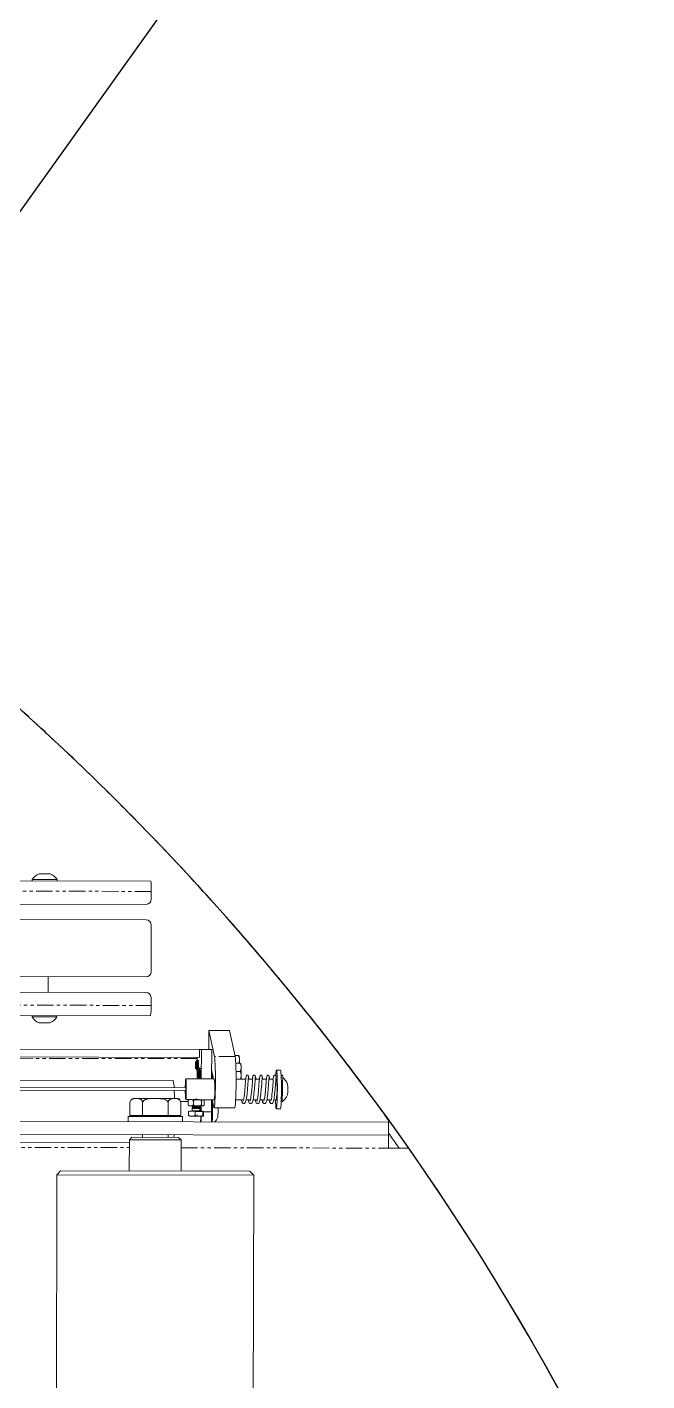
# Model space of a CAD drawing. Header units: millimetres. Extents: x -383313 to -161684, y -117025 to 99224.
# Drawn here: x -340163 to -339923, y -7488 to -6965 of the extents above; entities that cross this region are included whole.
import ezdxf

# ---------------------------------------------------------------- set-up
doc = ezdxf.new("R2010")
doc.units = ezdxf.units.MM
doc.header["$MEASUREMENT"] = 0
for name, pattern in [('AM_ISO08W050x2', [9, 6, -0.75, 1.5, -0.75]), ('NASCOSTA2', [4.7625, 3.175, -1.5875]), ('PHANTOM', [12.7, 6.35, -1.27, 1.27, -1.27, 1.27, -1.27])]:
    doc.linetypes.add(name, pattern=pattern)
doc.layers.get('Defpoints').update_dxf_attribs({"color": 31})
doc.layers.add('AM_5', color=3, linetype='Continuous', lineweight=25)
doc.layers.add('P-0000', color=7, linetype='Continuous')
doc.layers.add('P-4ECA', color=7, linetype='Continuous')
doc.dimstyles.new('AM_ISO', dxfattribs={"dimtxt": 3.5, "dimasz": 2.5, "dimexe": 1, "dimexo": 1, "dimgap": 1.5, "dimtad": 1, "dimdsep": 46, "dimtxsty": 'Standard', "dimcen": 0, "dimclrd": 256, "dimclre": 256, "dimclrt": 2, "dimadec": 0, "dimazin": 2, "dimtp": 0.1, "dimtm": 0.1, "dimtfac": 0.71, "dimtmove": 0, "dimatfit": 3, "dimfxl": 1, "dimtzin": 0, "dimlwd": -1, "dimlwe": -1, "dimarcsym": 0})

# ---------------------------------------------------------------- blocks, each defined once
blk = doc.blocks.new('*D168')
at = {"layer": 'AM_5', "transparency": 16777216}
for p, q in [((2170.33, 1608.77), (1662.33, 898.12)), ((438.77, -813.52), (1601.85, 813.52)), ((378.29, -898.12), (317.81, -982.73))]:
    blk.add_line(p, q, dxfattribs=at)
blk.add_arc((1020.31, 0), 1000, 324.74482, 56.67567, dxfattribs=at)
for points in [[(1648.23, 908.2), (1676.43, 888.04), (1601.85, 813.52)], [(364.19, -888.04), (392.39, -908.2), (438.77, -813.52)]]:
    blk.add_solid(points, dxfattribs=at)
at = {"layer": 'Defpoints', "color": 0, "transparency": 16777216}
for p in [(1601.85, 813.52), (438.77, -813.52)]:
    blk.add_point(p, dxfattribs=at)
at = {"layer": 'AM_5', "color": 6, "transparency": 16777216, "insert": (1863.47, 1380.69), "char_height": 156, "attachment_point": 5, "rotation": 54.4411}
blk.add_mtext('∅2000', dxfattribs=at)
blk = doc.blocks.new('A$C16512043')
at = {"color": 7, "linetype": 'Continuous', "lineweight": 15}
for p, q in [((675.04, 681.14), (679.24, 681.14)), ((718.07, 678.39), (178.78, 678.39)), ((672.34, 678.89), (672.34, 678.39)), ((672.34, 678.89), (681.94, 678.89)), ((681.94, 678.39), (681.94, 678.89)), ((718.27, 674.39), (718.27, 671.39)), ((496.56, 669.39), (716.27, 669.39)), ((716.27, 663.39), (496.56, 663.39)), ((718.27, 661.39), (718.27, 643.39)), ((496.56, 641.39), (716.27, 641.39)), ((678.53, 641.39), (678.53, 635.39)), ((716.27, 635.39), (496.56, 635.39)), ((718.27, 633.39), (718.27, 630.39)), ((718.07, 626.39), (178.78, 626.39)), ((672.34, 626.39), (672.34, 625.89)), ((672.71, 625.89), (672.34, 625.89)), ((681.94, 625.89), (672.71, 625.89)), ((677.95, 623.64), (675.04, 623.64)), ((679.24, 623.64), (677.95, 623.64)), ((681.94, 625.89), (681.94, 626.39)), ((740.54, 613.39), (740.63, 620.71)), ((740.63, 620.71), (742.77, 610.68)), ((748.62, 620.71), (740.63, 620.71)), ((748.62, 620.71), (750.76, 610.68)), ((661.86, 613.39), (736.99, 613.39)), ((736.99, 613.39), (737.71, 613.39)), ((736.99, 610.39), (736.99, 613.39)), ((737.71, 613.39), (737.71, 602.06)), ((737.71, 613.39), (741.7, 613.39)), ((741.7, 613.39), (741.7, 602.06)), ((154.47, 610.39), (736.99, 610.39)), ((735.8, 608.96), (735.53, 608.69)), ((735.53, 606.09), (735.8, 605.82)), ((735.84, 608.92), (735.81, 608.96)), ((735.91, 609.07), (735.83, 608.93)), ((736.23, 609.39), (735.91, 609.07)), ((736.12, 609.28), (736.12, 609.89)), ((736.44, 605.96), (736.17, 605.69)), ((736.26, 609.39), (736.23, 609.39)), ((736.54, 608.92), (736.27, 609.38)), ((736.48, 605.92), (736.46, 605.96)), ((736.56, 606.07), (736.47, 605.93)), ((736.72, 609.26), (736.53, 608.93)), ((736.87, 606.39), (736.56, 606.07)), ((736.58, 606.19), (736.57, 606.09)), ((736.9, 606.39), (736.87, 606.39)), ((737.18, 605.92), (736.91, 606.38)), ((737.36, 606.26), (737.17, 605.93)), ((750.66, 611.14), (751.72, 611.14)), ((751, 608.14), (752.36, 608.14)), ((726.86, 601.39), (164.6, 601.39)), ((742.72, 602.06), (731.73, 602.06)), ((735.81, 605.82), (735.84, 605.86)), ((735.83, 605.85), (735.91, 605.71)), ((735.91, 605.71), (736.14, 605.48)), ((736.12, 605.02), (736.12, 605.5)), ((736.12, 602.06), (736.12, 603.76)), ((736.17, 603.09), (736.44, 602.82)), ((736.46, 602.82), (736.48, 602.86)), ((736.47, 602.85), (736.56, 602.71)), ((736.56, 602.71), (736.87, 602.39)), ((736.87, 602.39), (736.9, 602.39)), ((736.91, 602.4), (737.18, 602.86)), ((737.17, 602.85), (737.36, 602.52)), ((741.7, 605.4), (742.25, 602.82)), ((741.7, 602.39), (741.8, 602.39)), ((741.81, 602.4), (742.07, 602.86)), ((742.07, 602.85), (742.29, 602.45)), ((751.11, 604.97), (752.49, 604.97)), ((754.84, 602.06), (751.15, 602.06)), ((753.11, 602.96), (753.11, 603.14)), ((757.51, 602.06), (755.84, 602.06)), ((760.17, 602.06), (758.5, 602.06)), ((762.83, 602.06), (761.16, 602.06)), ((765.49, 602.06), (763.83, 602.06)), ((766.48, 604.34), (766.43, 603.54)), ((766.69, 602.06), (766.49, 602.06)), ((768.29, 605.56), (766.69, 605.56)), ((768.79, 602.86), (768.58, 602.86)), ((768.79, 602.86), (768.79, 602.85)), ((151.89, 597.56), (731.76, 597.56)), ((731.76, 598.56), (151.91, 598.56)), ((727.38, 595.82), (727.42, 594.5)), ((710.19, 587.9), (710.19, 592.83)), ((728.15, 594.5), (711.85, 594.5)), ((715.09, 587.9), (715.09, 592.83)), ((724.91, 587.9), (724.91, 592.83)), ((729.36, 594.39), (728.74, 594.39)), ((732.61, 593.39), (729.72, 593.39)), ((729.81, 587.9), (729.81, 592.83)), ((731.73, 594.06), (732.86, 594.06)), ((732.61, 593.54), (732.61, 592.17)), ((732.61, 593.54), (732.61, 592.17)), ((734.18, 594.06), (733.1, 594.06)), ((734.18, 591.66), (733.1, 591.66)), ((734.18, 594.06), (735.41, 594.06)), ((734.18, 591.66), (735.41, 591.66)), ((734.23, 591.66), (734.23, 591.55)), ((734.23, 591.55), (734.56, 591.36)), ((737.23, 591.55), (734.23, 591.55)), ((734.56, 591.36), (734.23, 591.16)), ((734.23, 591.16), (734.23, 591.05)), ((737.23, 591.16), (734.23, 591.16)), ((734.23, 591.05), (734.56, 590.86)), ((737.23, 591.05), (734.23, 591.05)), ((734.56, 590.86), (734.23, 590.66)), ((734.23, 590.66), (734.23, 589.76)), ((737.23, 590.66), (734.23, 590.66)), ((736.9, 591.36), (734.56, 591.36)), ((736.9, 590.86), (734.56, 590.86)), ((736.96, 594.16), (734.59, 594.16)), ((734.67, 592.17), (734.67, 593.54)), ((734.68, 593.54), (734.68, 592.17)), ((737.06, 594.06), (735.41, 594.06)), ((737.06, 591.66), (735.41, 591.66)), ((736.9, 591.36), (737.23, 591.55)), ((737.23, 591.16), (736.9, 591.36)), ((736.9, 590.86), (737.23, 591.05)), ((737.23, 590.66), (736.9, 590.86)), ((737.06, 594.06), (738.04, 594.06)), ((737.06, 591.66), (738.04, 591.66)), ((737.23, 591.05), (737.23, 591.16)), ((737.23, 589.76), (737.23, 590.66)), ((737.71, 591.66), (737.71, 589.66)), ((737.79, 592.17), (737.79, 593.54)), ((737.8, 592.17), (737.8, 593.54)), ((738.04, 594.06), (738.6, 594.06)), ((738.04, 591.66), (738.6, 591.66)), ((738.6, 594.06), (738.65, 594.02)), ((738.7, 594.06), (742.72, 594.06)), ((738.85, 593.54), (738.85, 592.17)), ((741.7, 594.06), (741.7, 589.39)), ((742.53, 591.23), (741.93, 594.06)), ((742.65, 590.95), (750.64, 590.95)), ((751.01, 594.06), (754.04, 594.06)), ((755.05, 594.06), (756.7, 594.06)), ((757.72, 594.06), (759.37, 594.06)), ((760.38, 594.06), (762.03, 594.06)), ((763.04, 594.06), (764.69, 594.06)), ((765.7, 594.06), (766.69, 594.06)), ((766.69, 590.56), (768.29, 590.56)), ((768.58, 593.26), (768.79, 593.26)), ((810, 585.5), (304, 585.5)), ((709.5, 587.5), (709.5, 585.5)), ((730.5, 587.5), (709.5, 587.5)), ((710.19, 587.9), (715.09, 587.9)), ((711.9, 587.9), (711.9, 587.5)), ((724.91, 587.9), (715.09, 587.9)), ((729.81, 587.9), (724.91, 587.9)), ((728.1, 587.5), (728.1, 587.9)), ((729.6, 587.9), (729.59, 587.5)), ((730.5, 585.5), (730.5, 587.5)), ((732.82, 589.56), (732.82, 588.16)), ((732.82, 589.56), (735.37, 589.56)), ((733.05, 587.66), (737.88, 587.66)), ((733.23, 589.66), (733.23, 589.56)), ((733.23, 589.66), (737.74, 589.66)), ((735.37, 589.56), (735.37, 588.16)), ((738.28, 589.56), (735.37, 589.56)), ((737.74, 589.66), (738.23, 589.66)), ((737.88, 587.66), (738.4, 587.66)), ((738.23, 589.56), (738.23, 589.66)), ((738.28, 589.56), (738.28, 588.16)), ((738.28, 589.56), (738.64, 589.56)), ((738.64, 589.56), (738.64, 588.16)), ((810, 585.5), (810.67, 585.5)), ((810, 585.5), (810, 580.5)), ((810, 580.5), (304, 580.5)), ((715, 580.5), (715, 579.5)), ((725, 579.5), (725, 580.5)), ((727.27, 580.5), (727.21, 579.5)), ((810, 575.5), (810, 580.5)), ((610, 577.39), (710, 577.39)), ((711, 579.5), (710, 578.5)), ((710, 578.5), (710, 566.5)), ((710.19, 578.5), (710, 578.5)), ((730, 578.5), (710.19, 578.5)), ((711, 579.5), (729, 579.5)), ((730, 578.5), (729, 579.5)), ((730, 566.5), (730, 578.5)), ((817.8, 575.5), (810, 575.5)), ((683.5, 566.5), (682, 565)), ((682, 565), (682, -532)), ((758, 565), (682, 565)), ((756.5, 566.5), (683.5, 566.5)), ((758, 565), (756.5, 566.5)), ((758, -532), (758, 565))]:
    blk.add_line(p, q, dxfattribs=at)
at = {"color": 7, "linetype": 'PHANTOM', "lineweight": 0}
for p, q in [((718.27, 674.39), (178.98, 674.39)), ((178.98, 630.39), (718.27, 630.39)), ((736.12, 609.89), (659.72, 609.89)), ((750.76, 610.68), (742.77, 610.68)), ((732.61, 593.54), (732.61, 593.54)), ((732.61, 592.17), (732.61, 592.17)), ((734.67, 593.54), (734.68, 593.54)), ((734.67, 592.17), (734.68, 592.17)), ((737.79, 593.54), (737.8, 593.54)), ((737.79, 592.17), (737.8, 592.17)), ((734.23, 589.76), (736.94, 589.76)), ((736.94, 589.76), (737.23, 589.76)), ((738.64, 589.39), (741.7, 589.39)), ((610, 575.5), (710, 575.5)), ((730, 575.5), (810, 575.5))]:
    blk.add_line(p, q, dxfattribs=at)
at = {"color": 7, "linetype": 'Continuous', "lineweight": 15, "flags": 128}
for points in [[(735.49, 608.41), (735.47, 608.03), (735.47, 607.54), (735.47, 607.04), (735.48, 606.59), (735.5, 606.26), (735.52, 606.1), (735.55, 606.14), (735.57, 606.37), (735.59, 606.75), (735.6, 607.24), (735.6, 607.74), (735.58, 608.19), (735.56, 608.52), (735.54, 608.68), (735.51, 608.64), (735.49, 608.41)], [(735.88, 606.19), (735.85, 605.91), (735.84, 605.86)], [(735.98, 606.06), (735.95, 605.76), (735.91, 605.71)], [(742.77, 610.68), (742.87, 610.03), (742.95, 609.04), (743.03, 607.74), (743.09, 606.18), (743.13, 604.41), (743.16, 602.52), (743.16, 600.56), (743.15, 598.62), (743.12, 596.77), (743.07, 595.08), (743, 593.61), (742.92, 592.43), (742.83, 591.57), (742.73, 591.08), (742.63, 590.96), (742.53, 591.23)], [(750.76, 610.68), (750.85, 610.03), (750.94, 609.04), (751.02, 607.74), (751.08, 606.18), (751.12, 604.41), (751.15, 602.52), (751.15, 600.56), (751.14, 598.62), (751.11, 596.77), (751.05, 595.08), (750.99, 593.61), (750.91, 592.43), (750.82, 591.57), (750.72, 591.08), (750.64, 590.95)], [(751.72, 611.14), (751.83, 611.13), (751.93, 611.09), (752.07, 610.99), (752.22, 610.77), (752.4, 610.11), (752.44, 609.56), (752.38, 608.51), (752.28, 608.26)], [(751.72, 611.14), (751.84, 611.14), (751.94, 611.13), (752.06, 611.11), (752.2, 611.07), (752.25, 610.99)], [(752.36, 608.14), (752.47, 608.13), (752.57, 608.09), (752.71, 607.99), (752.87, 607.77), (753.04, 607.11), (753.08, 606.56), (753.02, 605.51), (752.92, 605.25), (752.79, 605.09), (752.67, 605.01), (752.56, 604.97), (752.49, 604.97)], [(752.36, 608.14), (752.48, 608.14), (752.58, 608.13), (752.71, 608.11), (752.84, 608.07), (752.89, 607.99)], [(731.53, 598.56), (731.54, 599.23), (731.57, 600.31), (731.61, 601.18), (731.66, 601.78), (731.72, 602.04), (731.78, 601.95), (731.84, 601.52), (731.89, 600.78), (731.92, 599.79), (731.94, 598.65), (731.94, 597.46), (731.92, 596.32), (731.89, 595.33), (731.84, 594.59), (731.78, 594.16), (731.72, 594.07), (731.66, 594.33), (731.61, 594.93), (731.57, 595.8), (731.54, 596.88), (731.53, 597.56)], [(736.13, 605.41), (736.12, 605.03), (736.11, 604.54), (736.11, 604.04), (736.12, 603.59), (736.14, 603.26), (736.17, 603.1), (736.19, 603.14), (736.21, 603.37), (736.23, 603.75), (736.24, 604.24), (736.24, 604.74), (736.23, 605.19), (736.21, 605.52), (736.18, 605.68), (736.16, 605.64), (736.13, 605.41)], [(736.52, 603.19), (736.49, 602.91), (736.48, 602.86)], [(736.62, 603.06), (736.59, 602.76), (736.56, 602.71)], [(736.97, 602.82), (736.93, 602.46), (736.9, 602.39)], [(737.22, 603.19), (737.19, 602.91), (737.18, 602.86)], [(741.86, 602.82), (741.82, 602.46), (741.8, 602.39)], [(742.25, 602.82), (742.3, 602.41), (742.32, 602.06)], [(752.49, 604.97), (752.61, 604.95), (752.71, 604.9), (752.84, 604.77), (752.98, 604.49), (753.11, 603.62), (753.03, 602.08), (753.02, 602.06)], [(753.08, 602.06), (753.09, 602.37), (753.11, 602.96)], [(753.22, 593.92), (753.4, 593.24), (753.6, 592.87), (753.94, 592.59), (754.38, 592.62), (754.72, 592.94), (754.98, 593.69), (755.18, 594.7), (755.39, 596.3), (755.55, 598.11), (755.7, 599.92), (755.8, 601.47), (755.84, 602.08), (755.88, 602.56), (755.9, 602.8), (755.89, 602.79)], [(756.07, 602.06), (756.04, 602.5), (755.82, 603.4), (755.71, 603.49), (755.58, 603.54), (755.43, 603.55), (755.36, 603.54), (755.3, 603.53), (755.18, 603.46), (754.97, 603.11), (754.86, 602.33), (754.78, 601.13), (754.67, 599.51), (754.52, 597.76), (754.36, 596.06), (754.25, 595.22), (754.13, 594.47), (754.01, 593.9), (753.92, 593.6), (753.89, 593.49), (753.9, 593.49)], [(755.86, 594.06), (755.87, 593.97), (756.07, 593.24), (756.26, 592.87), (756.6, 592.59), (757.04, 592.62), (757.38, 592.94), (757.64, 593.69), (757.84, 594.7), (758.05, 596.3), (758.22, 598.11), (758.36, 599.92), (758.47, 601.47), (758.5, 602.08), (758.54, 602.56), (758.56, 602.8), (758.56, 602.79)], [(758.73, 602.06), (758.7, 602.5), (758.48, 603.4), (758.37, 603.49), (758.24, 603.54), (758.1, 603.55), (758.03, 603.54), (757.96, 603.53), (757.84, 603.46), (757.63, 603.11), (757.52, 602.33), (757.45, 601.13), (757.33, 599.51), (757.19, 597.76), (757.02, 596.06), (756.91, 595.22), (756.79, 594.47), (756.67, 593.9), (756.58, 593.6), (756.55, 593.49), (756.56, 593.49)], [(758.52, 594.06), (758.54, 593.97), (758.73, 593.24), (758.92, 592.87), (759.27, 592.59), (759.71, 592.62), (760.04, 592.94), (760.31, 593.69), (760.51, 594.7), (760.71, 596.3), (760.88, 598.11), (761.02, 599.92), (761.13, 601.47), (761.17, 602.08), (761.2, 602.56), (761.23, 602.8), (761.22, 602.79)], [(761.4, 602.06), (761.36, 602.5), (761.14, 603.4), (761.03, 603.49), (760.9, 603.54), (760.76, 603.55), (760.69, 603.54), (760.62, 603.53), (760.51, 603.46), (760.29, 603.11), (760.19, 602.33), (760.11, 601.13), (759.99, 599.51), (759.85, 597.76), (759.68, 596.06), (759.58, 595.22), (759.45, 594.47), (759.33, 593.9), (759.25, 593.6), (759.22, 593.49), (759.22, 593.49)], [(761.18, 594.06), (761.2, 593.97), (761.39, 593.24), (761.58, 592.87), (761.93, 592.59), (762.37, 592.62), (762.7, 592.94), (762.97, 593.69), (763.17, 594.7), (763.38, 596.3), (763.54, 598.11), (763.69, 599.92), (763.79, 601.47), (763.83, 602.08), (763.87, 602.56), (763.89, 602.8), (763.88, 602.79)], [(764.06, 602.06), (764.03, 602.5), (763.8, 603.4), (763.7, 603.49), (763.57, 603.54), (763.42, 603.55), (763.35, 603.54), (763.29, 603.53), (763.17, 603.46), (762.96, 603.11), (762.85, 602.33), (762.77, 601.13), (762.66, 599.51), (762.51, 597.76), (762.35, 596.06), (762.24, 595.22), (762.12, 594.47), (762, 593.9), (761.91, 593.6), (761.88, 593.49), (761.89, 593.49)], [(763.85, 594.06), (763.86, 593.97), (764.06, 593.24), (764.25, 592.87), (764.59, 592.59), (765.03, 592.62), (765.37, 592.94), (765.63, 593.69), (765.83, 594.7), (766.04, 596.3), (766.2, 598.11), (766.35, 599.92), (766.46, 601.47), (766.49, 602.08), (766.53, 602.56), (766.55, 602.8), (766.54, 602.79)], [(766.62, 602.77), (766.47, 603.4), (766.36, 603.49), (766.23, 603.54), (766.09, 603.55), (766.02, 603.54), (765.95, 603.53), (765.83, 603.46), (765.62, 603.11), (765.51, 602.33), (765.44, 601.13), (765.32, 599.51), (765.17, 597.76), (765.01, 596.06), (764.9, 595.22), (764.78, 594.47), (764.66, 593.9), (764.57, 593.6), (764.54, 593.49), (764.55, 593.49)], [(766.36, 594.06), (766.4, 593), (766.47, 591.93), (766.54, 591.14), (766.62, 590.68), (766.7, 590.56), (766.78, 590.79), (766.86, 591.36), (766.93, 592.24), (766.99, 593.4), (767.03, 594.77), (767.06, 596.3), (767.07, 597.91), (767.07, 599.52), (767.04, 601.07), (767, 602.48), (766.94, 603.68), (766.88, 604.61), (766.8, 605.24), (766.72, 605.53), (766.63, 605.48), (766.55, 605.08), (766.48, 604.34), (766.48, 604.34)], [(768.29, 590.56), (768.3, 590.56), (768.38, 590.79), (768.46, 591.36), (768.53, 592.24), (768.59, 593.4), (768.63, 594.77), (768.66, 596.3), (768.67, 597.91), (768.66, 599.52), (768.64, 601.07), (768.6, 602.48), (768.54, 603.68), (768.47, 604.61), (768.4, 605.24), (768.31, 605.53), (768.29, 605.56)], [(768.45, 594.48), (768.5, 594.7), (768.7, 596.3), (768.87, 598.11), (769.01, 599.92), (769.12, 601.47), (769.16, 602.08), (769.19, 602.56), (769.22, 602.8), (769.21, 602.79)], [(769.22, 603.05), (769.13, 603.4), (769.02, 603.49), (768.89, 603.54), (768.75, 603.55), (768.68, 603.54), (768.61, 603.53), (768.54, 603.49)], [(769.29, 602.74), (769.28, 602.63), (769.27, 602.44)], [(727.31, 597.56), (727.31, 597.48), (727.38, 595.82)], [(731.77, 598.06), (731.77, 598.34), (731.76, 598.59), (731.75, 598.75), (731.73, 598.81), (731.72, 598.75), (731.71, 598.59), (731.71, 598.56)], [(731.71, 597.56), (731.71, 597.52), (731.72, 597.36), (731.73, 597.31), (731.75, 597.36), (731.76, 597.52), (731.77, 597.77), (731.77, 598.06)], [(715.09, 592.83), (715.07, 593.12), (715, 593.38), (714.83, 593.72), (714.46, 594.09), (713.28, 594.44), (711.57, 594.38), (711.09, 594.24), (710.56, 593.86), (710.38, 593.6), (710.24, 593.26), (710.19, 592.97), (710.19, 592.83)], [(715.09, 592.83), (715.13, 593.09), (715.26, 593.35), (715.57, 593.68), (716.25, 594.05), (718.28, 594.42), (720, 594.46), (721.67, 594.42), (723.33, 594.18), (724.03, 593.93), (724.64, 593.48), (724.82, 593.2), (724.91, 592.87), (724.91, 592.83)], [(724.91, 592.83), (724.93, 593.12), (725, 593.38), (725.17, 593.72), (725.54, 594.09), (726.72, 594.44), (728.43, 594.38), (728.91, 594.24), (729.44, 593.86), (729.62, 593.6), (729.76, 593.26), (729.81, 592.97), (729.81, 592.83)], [(735.41, 594.06), (735.05, 593.96), (734.8, 593.8), (734.72, 593.7), (734.68, 593.59), (734.68, 593.54)], [(735.41, 591.66), (735.05, 591.75), (734.8, 591.91), (734.72, 592.01), (734.68, 592.12), (734.68, 592.17)], [(737.52, 591.53), (737.54, 590.44), (737.55, 589.66)], [(766.5, 594.11), (766.53, 593.97), (766.54, 593.93)], [(735.37, 588.16), (735.36, 588.09), (735.34, 588.01), (735.27, 587.91), (735.12, 587.8), (734.69, 587.69), (734.09, 587.66), (733.29, 587.72), (733.04, 587.82), (732.93, 587.91), (732.85, 588.01), (732.82, 588.09), (732.82, 588.16)], [(735.37, 588.16), (735.38, 588.07), (735.42, 587.99), (735.52, 587.89), (735.72, 587.78), (736.37, 587.67), (737.88, 587.76), (738.03, 587.82), (738.18, 587.93), (738.24, 588.01), (738.28, 588.11), (738.28, 588.16)], [(737.84, 587.68), (737.37, 587.66), (736.56, 587.72), (736.31, 587.82), (736.2, 587.91), (736.13, 588.01), (736.09, 588.09), (736.09, 588.16)], [(737.69, 587.65), (737.66, 586.07), (737.64, 585.5)], [(738.64, 588.16), (738.64, 588.07), (738.64, 587.99), (738.62, 587.89), (738.6, 587.78), (738.52, 587.67), (738.33, 587.76), (738.31, 587.82), (738.3, 587.93), (738.29, 588.01), (738.28, 588.11), (738.28, 588.16)]]:
    blk.add_lwpolyline(points, dxfattribs=at)
at = {"color": 7, "linetype": 'Continuous', "lineweight": 15}
for centre, radius, start, end in [((677.14, 675.87), 5.67, 111.7451, 147.866), ((677.14, 675.87), 5.67, 32.134, 68.2549), ((698.62, 675.39), 19.68, 357.0943, 8.7782), ((716.27, 671.39), 2, 270.0378, 0.0377), ((716.27, 661.39), 2, 359.9623, 89.9622), ((716.27, 643.39), 2, 270.0378, 0.0377), ((716.27, 633.39), 2, 359.9623, 89.9622), ((698.62, 629.39), 19.68, 351.2218, 2.9057), ((677.14, 628.9), 5.67, 212.134, 248.2549), ((677.14, 628.9), 5.67, 291.7451, 327.866), ((726.02, 607.39), 9.91, 350.8607, 9.1393), ((720.83, 607.32), 15.09, 355.6789, 6.0683), ((721.8, 607.28), 14.23, 355.0893, 7.2446), ((738.57, 610.01), 2.46, 171.2218, 182.9057), ((718.91, 607.27), 17.44, 355.2133, 6.9782), ((718.08, 607.28), 18.3, 355.4957, 6.6118), ((726.66, 604.39), 9.91, 350.8607, 9.1393), ((721.53, 607.32), 15.09, 355.6789, 6.0683), ((722.44, 604.28), 14.23, 355.0893, 7.2446), ((724.45, 604.39), 12.58, 350.8607, 9.1393), ((718.75, 604.28), 18.27, 355.4095, 6.6265), ((747.67, 609.72), 4.78, 357.3117, 15.548), ((726.13, 608.19), 26.35, 0.2181, 2.8461), ((748.31, 606.72), 4.78, 357.3117, 15.548), ((706.49, 604.46), 46.64, 358.3799, 2.4994), ((717.17, 598.59), 10.09, 359.8211, 16.135), ((721.48, 604.32), 15.09, 355.6789, 6.0683), ((722.17, 604.32), 15.09, 355.6789, 6.0683), ((709.94, 604.42), 31.8, 357.1211, 1.5411), ((713.36, 604.32), 28.54, 356.9876, 0.3027), ((739.61, 603.38), 2.52, 348.163, 0.6423), ((713.59, 598.06), 29.4, 352.1803, 7.8197), ((737.89, 598.06), 29.08, 352.0935, 7.9065), ((765.77, 598.06), 5.67, 21.555, 54.3102), ((729.75, 598), 39.32, 353.0693, 3.4618), ((765.77, 598.06), 5.67, 302.1814, 338.445), ((751.97, 598.06), 19.19, 353.7688, 6.2312), ((711.85, 592.83), 1.67, 161.0498, 184.6273), ((711.85, 592.83), 1.67, 90, 140.9756), ((728.15, 592.83), 1.67, 39.9532, 90), ((727.86, 593.78), 1.62, 2.1264, 21.9846), ((733.16, 593.51), 0.548, 96.2733, 177.3965), ((733.18, 593.58), 0.574, 129.8687, 184.0557), ((733.16, 592.2), 0.548, 182.6035, 263.7267), ((733.2, 592.14), 0.593, 176.551, 234.6968), ((734.11, 593.5), 0.564, 3.9611, 82.3691), ((734.11, 592.21), 0.564, 277.6309, 356.0389), ((735.78, 590.51), 3.75, 77.1735, 102.8265), ((737.1, 593.34), 0.72, 16.0348, 93.5636), ((737.1, 592.37), 0.72, 266.4364, 343.9652), ((738.36, 593.59), 0.563, 123.5678, 185.1844), ((738.36, 592.12), 0.563, 174.8156, 236.4322), ((738.26, 592.14), 0.593, 305.3032, 3.449), ((738.14, 593.55), 0.711, 358.5463, 32.746), ((685.96, 589.21), 56.14, 356.208, 4.9477), ((723.5, 589.46), 20.71, 354.0374, 4.137), ((734.13, 589.76), 0.1, 270, 0), ((737.33, 589.76), 0.1, 180, 270), ((721.21, 587.61), 16.33, 352.5685, 0.1525), ((628.18, 589.21), 113.52, 358.1265, 0.0901), ((738.83, 589.39), 5.67, 316.6652, 338.445), ((0, 0), 1000, 35.13466, 35.83832), ((0, 0), 997, 35.25607, 35.66525), ((0, 0), 1000, 324.65489, 35.13466)]:
    blk.add_arc(centre, radius, start, end, dxfattribs=at)
at = {"layer": 'P-4ECA', "color": 1, "linetype": 'NASCOSTA2'}
blk.add_arc((0, 0), 1000, 35.86089, 144.13911, dxfattribs=at)
blk = doc.blocks.new('A$C11CE3AA3')
at = {"layer": 'P-0000', "color": 7, "linetype": 'AM_ISO08W050x2'}
blk.add_blockref('A$C16512043', (0, 0), dxfattribs=at)
blk = doc.blocks.new('A$C48DD7FF4')
at = {"layer": 'P-0000', "color": 7, "linetype": 'AM_ISO08W050x2', "rotation": 90}
blk.add_blockref('A$C11CE3AA3', (0, 0), dxfattribs=at)
blk = doc.blocks.new('A$C85faf101')
at = {"layer": 'P-0000', "color": 7, "linetype": 'AM_ISO08W050x2', "rotation": 269.8977813728555}
blk.add_blockref('A$C48DD7FF4', (1020.31, 0, 5), dxfattribs=at)
at = {"layer": 'AM_5'}
dim = blk.add_diameter_dim_2p(p1=(438.77, -813.52), p2=(1601.85, 813.52), dimstyle='AM_ISO', override={"dimscale": 13, "dimtxt": 12, "dimasz": 8, "dimexe": 3, "dimgap": 3, "dimdec": 0, "dimclrt": 6, "dimarcsym": 1}, dxfattribs=at)
dim.commit()
dim.dimension.update_dxf_attribs({"geometry": '*D168', "text_midpoint": (1958.65, 1312.65), "dimtype": 131})

msp = doc.modelspace()

# ---------------------------------------------------------------- block references
at = {"ltscale": 100}
msp.add_blockref('A$C85faf101', (-341854.51332, -7972.09281), dxfattribs=at)

doc.saveas('drawing.dxf')
